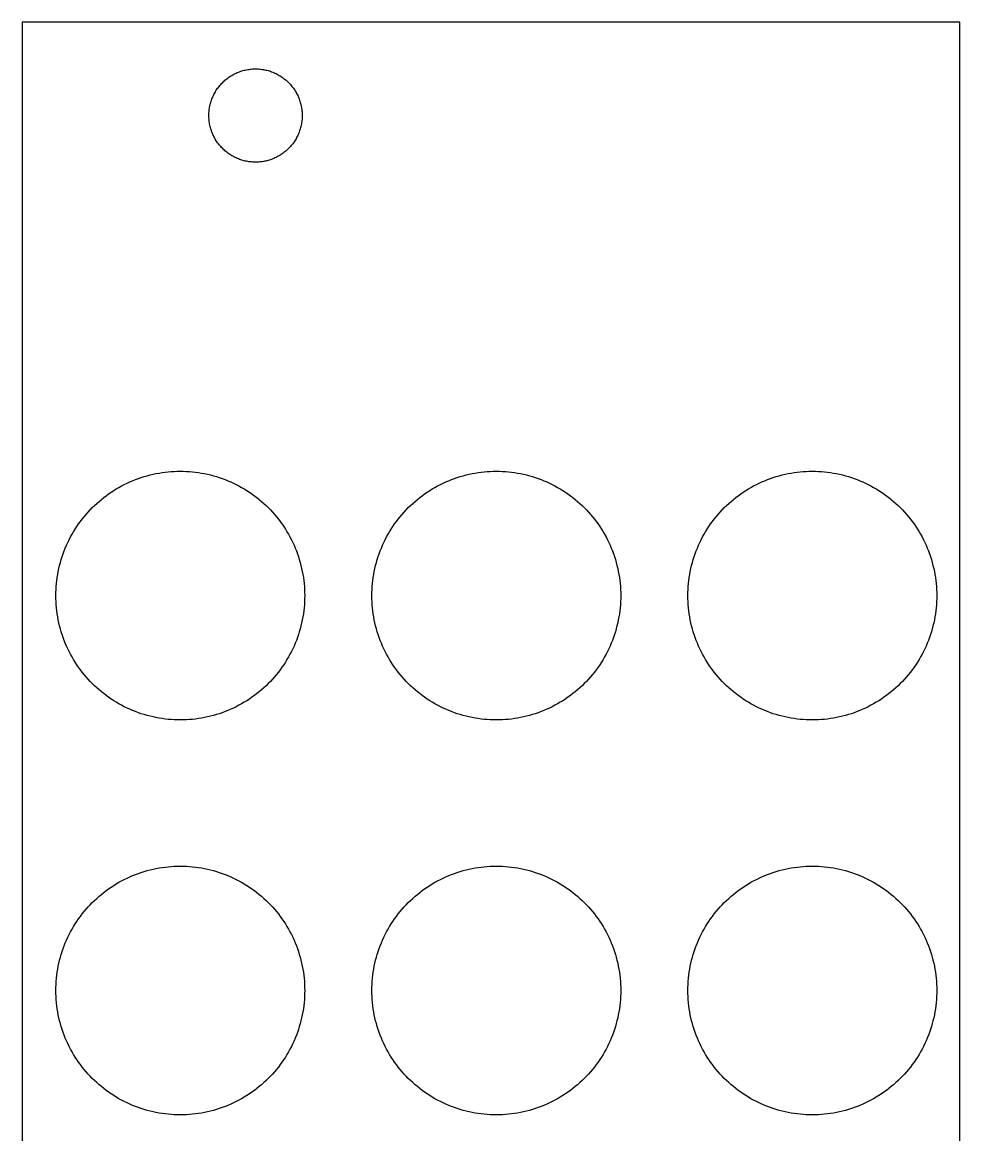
# Model space of a CAD drawing. Extents: x 0 to 30, y -11 to 117.
# Drawn here: x 0 to 30.14, y 81.72 to 117.5 of the extents above; entities that cross this region are included whole.
import ezdxf

# ---------------------------------------------------------------- set-up
doc = ezdxf.new("R2010")
doc.units = 0

msp = doc.modelspace()

# ---------------------------------------------------------------- linework, layer by layer
at = {"color": 34, "true_color": 0x008000}
for points in [[(0, -10.999978, 0), (30.139894, -10.999978, 0), (30.139894, 117.499892, 0), (0, 117.499892, 0), (0, -10.999978, 0)], [(5.999988, 114.499898, 0), (6.000496, 114.53876, 0), (6.00202, 114.577876, 0), (6.00456, 114.616738, 0), (6.008116, 114.655346, 0), (6.012688, 114.694208, 0), (6.018276, 114.732562, 0), (6.024626, 114.770916, 0), (6.032246, 114.80927, 0), (6.040882, 114.84737, 0), (6.05028, 114.884962, 0), (6.060694, 114.922554, 0), (6.072124, 114.959638, 0), (6.08457, 114.996722, 0), (6.098032, 115.033298, 0), (6.112256, 115.069366, 0), (6.127496, 115.10518, 0), (6.143752, 115.14074, 0), (6.16077, 115.175792, 0), (6.178804, 115.210336, 0), (6.197854, 115.244372, 0), (6.217412, 115.2779, 0), (6.23824, 115.31092, 0), (6.259576, 115.343432, 0), (6.281928, 115.375436, 0), (6.305042, 115.406678, 0), (6.328918, 115.437412, 0), (6.35381, 115.467384, 0), (6.37921, 115.496848, 0), (6.405626, 115.52555, 0), (6.43255, 115.553744, 0), (6.460236, 115.581176, 0), (6.488684, 115.607846, 0), (6.51764, 115.6335, 0), (6.547612, 115.658646, 0), (6.577838, 115.68303, 0), (6.608826, 115.706652, 0), (6.640576, 115.729258, 0), (6.672834, 115.751356, 0), (6.7056, 115.772184, 0), (6.738874, 115.792504, 0), (6.772656, 115.811808, 0), (6.806946, 115.83035, 0), (6.841744, 115.847876, 0), (6.87705, 115.864386, 0), (6.91261, 115.880134, 0), (6.948678, 115.894866, 0), (6.985, 115.908836, 0), (7.02183, 115.92179, 0), (7.058914, 115.933728, 0), (7.096252, 115.94465, 0), (7.133844, 115.954556, 0), (7.17169, 115.9637, 0), (7.20979, 115.971574, 0), (7.248144, 115.978686, 0), (7.286498, 115.984782, 0), (7.32536, 115.989862, 0), (7.363968, 115.993926, 0), (7.40283, 115.996974, 0), (7.441692, 115.999006, 0), (7.480554, 116.000022, 0), (7.51967, 116.000022, 0), (7.558532, 115.999006, 0), (7.597394, 115.996974, 0), (7.636256, 115.993926, 0), (7.674864, 115.989862, 0), (7.713726, 115.984782, 0), (7.75208, 115.978686, 0), (7.790434, 115.971574, 0), (7.828534, 115.9637, 0), (7.86638, 115.954556, 0), (7.903972, 115.94465, 0), (7.94131, 115.933728, 0), (7.978394, 115.92179, 0), (8.015224, 115.908836, 0), (8.051546, 115.894866, 0), (8.087614, 115.880134, 0), (8.123174, 115.864386, 0), (8.15848, 115.847876, 0), (8.193278, 115.83035, 0), (8.227568, 115.811808, 0), (8.26135, 115.792504, 0), (8.294624, 115.772184, 0), (8.32739, 115.751356, 0), (8.359648, 115.729258, 0), (8.391398, 115.706652, 0), (8.422386, 115.68303, 0), (8.452612, 115.658646, 0), (8.482584, 115.6335, 0), (8.51154, 115.607846, 0), (8.539988, 115.581176, 0), (8.567674, 115.553744, 0), (8.594598, 115.52555, 0), (8.621014, 115.496848, 0), (8.646414, 115.467384, 0), (8.671306, 115.437412, 0), (8.695182, 115.406678, 0), (8.718296, 115.375436, 0), (8.740648, 115.343432, 0), (8.761984, 115.31092, 0), (8.782812, 115.2779, 0), (8.80237, 115.244372, 0), (8.82142, 115.210336, 0), (8.839454, 115.175792, 0), (8.856472, 115.14074, 0), (8.872728, 115.10518, 0), (8.887968, 115.069366, 0), (8.902192, 115.033298, 0), (8.915654, 114.996722, 0), (8.9281, 114.959638, 0), (8.93953, 114.922554, 0), (8.949944, 114.884962, 0), (8.959342, 114.84737, 0), (8.967978, 114.80927, 0), (8.975598, 114.770916, 0), (8.981948, 114.732562, 0), (8.987536, 114.694208, 0), (8.992108, 114.655346, 0), (8.995664, 114.616738, 0), (8.998204, 114.577876, 0), (8.999728, 114.53876, 0), (9.000236, 114.499898, 0), (8.999728, 114.461036, 0), (8.998204, 114.42192, 0), (8.995664, 114.383058, 0), (8.992108, 114.34445, 0), (8.987536, 114.305588, 0), (8.981948, 114.267234, 0), (8.975598, 114.22888, 0), (8.967978, 114.190526, 0), (8.959342, 114.152426, 0), (8.949944, 114.114834, 0), (8.93953, 114.077242, 0), (8.9281, 114.040158, 0), (8.915654, 114.003074, 0), (8.902192, 113.966498, 0), (8.887968, 113.93043, 0), (8.872728, 113.894616, 0), (8.856472, 113.859056, 0), (8.839454, 113.824004, 0), (8.82142, 113.78946, 0), (8.80237, 113.755424, 0), (8.782812, 113.721896, 0), (8.761984, 113.688876, 0), (8.740648, 113.656364, 0), (8.718296, 113.62436, 0), (8.695182, 113.593118, 0), (8.671306, 113.562384, 0), (8.646414, 113.532412, 0), (8.621014, 113.502948, 0), (8.594598, 113.474246, 0), (8.567674, 113.446052, 0), (8.539988, 113.41862, 0), (8.51154, 113.39195, 0), (8.482584, 113.366296, 0), (8.452612, 113.34115, 0), (8.422386, 113.316766, 0), (8.391398, 113.293144, 0), (8.359648, 113.270538, 0), (8.32739, 113.24844, 0), (8.294624, 113.227612, 0), (8.26135, 113.207292, 0), (8.227568, 113.187988, 0), (8.193278, 113.169446, 0), (8.15848, 113.15192, 0), (8.123174, 113.13541, 0), (8.087614, 113.119662, 0), (8.051546, 113.10493, 0), (8.015224, 113.09096, 0), (7.978394, 113.078006, 0), (7.94131, 113.066068, 0), (7.903972, 113.055146, 0), (7.86638, 113.04524, 0), (7.828534, 113.036096, 0), (7.790434, 113.028222, 0), (7.75208, 113.02111, 0), (7.713726, 113.015014, 0), (7.674864, 113.009934, 0), (7.636256, 113.00587, 0), (7.597394, 113.002822, 0), (7.558532, 113.00079, 0), (7.51967, 112.999774, 0), (7.480554, 112.999774, 0), (7.441692, 113.00079, 0), (7.40283, 113.002822, 0), (7.363968, 113.00587, 0), (7.32536, 113.009934, 0), (7.286498, 113.015014, 0), (7.248144, 113.02111, 0), (7.20979, 113.028222, 0), (7.17169, 113.036096, 0), (7.133844, 113.04524, 0), (7.096252, 113.055146, 0), (7.058914, 113.066068, 0), (7.02183, 113.078006, 0), (6.985, 113.09096, 0), (6.948678, 113.10493, 0), (6.91261, 113.119662, 0), (6.87705, 113.13541, 0), (6.841744, 113.15192, 0), (6.806946, 113.169446, 0), (6.772656, 113.187988, 0), (6.738874, 113.207292, 0), (6.7056, 113.227612, 0), (6.672834, 113.24844, 0), (6.640576, 113.270538, 0), (6.608826, 113.293144, 0), (6.577838, 113.316766, 0), (6.547612, 113.34115, 0), (6.51764, 113.366296, 0), (6.488684, 113.39195, 0), (6.460236, 113.41862, 0), (6.43255, 113.446052, 0), (6.405626, 113.474246, 0), (6.37921, 113.502948, 0), (6.35381, 113.532412, 0), (6.328918, 113.562384, 0), (6.305042, 113.593118, 0), (6.281928, 113.62436, 0), (6.259576, 113.656364, 0), (6.23824, 113.688876, 0), (6.217412, 113.721896, 0), (6.197854, 113.755424, 0), (6.178804, 113.78946, 0), (6.16077, 113.824004, 0), (6.143752, 113.859056, 0), (6.127496, 113.894616, 0), (6.112256, 113.93043, 0), (6.098032, 113.966498, 0), (6.08457, 114.003074, 0), (6.072124, 114.040158, 0), (6.060694, 114.077242, 0), (6.05028, 114.114834, 0), (6.040882, 114.152426, 0), (6.032246, 114.190526, 0), (6.024626, 114.22888, 0), (6.018276, 114.267234, 0), (6.012688, 114.305588, 0), (6.008116, 114.34445, 0), (6.00456, 114.383058, 0), (6.00202, 114.42192, 0), (6.000496, 114.461036, 0), (5.999988, 114.499898, 0)], [(1.080008, 99.06, 0), (1.081278, 99.158044, 0), (1.084834, 99.256342, 0), (1.09093, 99.354132, 0), (1.099312, 99.452176, 0), (1.10998, 99.549712, 0), (1.123188, 99.646994, 0), (1.138936, 99.743768, 0), (1.15697, 99.840288, 0), (1.17729, 99.9363, 0), (1.199896, 100.031804, 0), (1.224788, 100.1268, 0), (1.25222, 100.221034, 0), (1.281938, 100.31476, 0), (1.313942, 100.40747, 0), (1.347978, 100.499672, 0), (1.384554, 100.590604, 0), (1.423162, 100.681028, 0), (1.464056, 100.770182, 0), (1.507236, 100.85832, 0), (1.552448, 100.945696, 0), (1.599692, 101.031548, 0), (1.648968, 101.116384, 0), (1.70053, 101.19995, 0), (1.754124, 101.282246, 0), (1.80975, 101.363272, 0), (1.867154, 101.442774, 0), (1.92659, 101.521006, 0), (1.988058, 101.59746, 0), (2.05105, 101.672644, 0), (2.116328, 101.746304, 0), (2.18313, 101.818186, 0), (2.251456, 101.888544, 0), (2.321814, 101.95687, 0), (2.393696, 102.023672, 0), (2.467356, 102.08895, 0), (2.54254, 102.151942, 0), (2.618994, 102.21341, 0), (2.697226, 102.272846, 0), (2.776728, 102.33025, 0), (2.857754, 102.385876, 0), (2.94005, 102.43947, 0), (3.023616, 102.491032, 0), (3.108452, 102.540308, 0), (3.194304, 102.587552, 0), (3.28168, 102.632764, 0), (3.369818, 102.675944, 0), (3.458972, 102.716838, 0), (3.549396, 102.755446, 0), (3.640328, 102.792022, 0), (3.73253, 102.826058, 0), (3.82524, 102.858062, 0), (3.918966, 102.88778, 0), (4.0132, 102.915212, 0), (4.108196, 102.940104, 0), (4.2037, 102.96271, 0), (4.299712, 102.98303, 0), (4.396232, 103.001064, 0), (4.493006, 103.016812, 0), (4.590288, 103.03002, 0), (4.687824, 103.040688, 0), (4.785868, 103.04907, 0), (4.883658, 103.055166, 0), (4.981956, 103.058722, 0), (5.08, 103.059992, 0), (5.178044, 103.058722, 0), (5.276342, 103.055166, 0), (5.374132, 103.04907, 0), (5.472176, 103.040688, 0), (5.569712, 103.03002, 0), (5.666994, 103.016812, 0), (5.763768, 103.001064, 0), (5.860288, 102.98303, 0), (5.9563, 102.96271, 0), (6.051804, 102.940104, 0), (6.1468, 102.915212, 0), (6.241034, 102.88778, 0), (6.33476, 102.858062, 0), (6.42747, 102.826058, 0), (6.519672, 102.792022, 0), (6.610604, 102.755446, 0), (6.701028, 102.716838, 0), (6.790182, 102.675944, 0), (6.87832, 102.632764, 0), (6.965696, 102.587552, 0), (7.051548, 102.540308, 0), (7.136384, 102.491032, 0), (7.21995, 102.43947, 0), (7.302246, 102.385876, 0), (7.383272, 102.33025, 0), (7.462774, 102.272846, 0), (7.541006, 102.21341, 0), (7.61746, 102.151942, 0), (7.692644, 102.08895, 0), (7.766304, 102.023672, 0), (7.838186, 101.95687, 0), (7.908544, 101.888544, 0), (7.97687, 101.818186, 0), (8.043672, 101.746304, 0), (8.10895, 101.672644, 0), (8.171942, 101.59746, 0), (8.23341, 101.521006, 0), (8.292846, 101.442774, 0), (8.35025, 101.363272, 0), (8.405876, 101.282246, 0), (8.45947, 101.19995, 0), (8.511032, 101.116384, 0), (8.560308, 101.031548, 0), (8.607552, 100.945696, 0), (8.652764, 100.85832, 0), (8.695944, 100.770182, 0), (8.736838, 100.681028, 0), (8.775446, 100.590604, 0), (8.812022, 100.499672, 0), (8.846058, 100.40747, 0), (8.878062, 100.31476, 0), (8.90778, 100.221034, 0), (8.935212, 100.1268, 0), (8.960104, 100.031804, 0), (8.98271, 99.9363, 0), (9.00303, 99.840288, 0), (9.021064, 99.743768, 0), (9.036812, 99.646994, 0), (9.05002, 99.549712, 0), (9.060688, 99.452176, 0), (9.06907, 99.354132, 0), (9.075166, 99.256342, 0), (9.078722, 99.158044, 0), (9.079992, 99.06, 0), (9.078722, 98.961956, 0), (9.075166, 98.863658, 0), (9.06907, 98.765868, 0), (9.060688, 98.667824, 0), (9.05002, 98.570288, 0), (9.036812, 98.473006, 0), (9.021064, 98.376232, 0), (9.00303, 98.279712, 0), (8.98271, 98.1837, 0), (8.960104, 98.088196, 0), (8.935212, 97.9932, 0), (8.90778, 97.898966, 0), (8.878062, 97.80524, 0), (8.846058, 97.71253, 0), (8.812022, 97.620328, 0), (8.775446, 97.529396, 0), (8.736838, 97.438972, 0), (8.695944, 97.349818, 0), (8.652764, 97.26168, 0), (8.607552, 97.174304, 0), (8.560308, 97.088452, 0), (8.511032, 97.003616, 0), (8.45947, 96.92005, 0), (8.405876, 96.837754, 0), (8.35025, 96.756728, 0), (8.292846, 96.677226, 0), (8.23341, 96.598994, 0), (8.171942, 96.52254, 0), (8.10895, 96.447356, 0), (8.043672, 96.373696, 0), (7.97687, 96.301814, 0), (7.908544, 96.231456, 0), (7.838186, 96.16313, 0), (7.766304, 96.096328, 0), (7.692644, 96.03105, 0), (7.61746, 95.968058, 0), (7.541006, 95.90659, 0), (7.462774, 95.847154, 0), (7.383272, 95.78975, 0), (7.302246, 95.734124, 0), (7.21995, 95.68053, 0), (7.136384, 95.628968, 0), (7.051548, 95.579692, 0), (6.965696, 95.532448, 0), (6.87832, 95.487236, 0), (6.790182, 95.444056, 0), (6.701028, 95.403162, 0), (6.610604, 95.364554, 0), (6.519672, 95.327978, 0), (6.42747, 95.293942, 0), (6.33476, 95.261938, 0), (6.241034, 95.23222, 0), (6.1468, 95.204788, 0), (6.051804, 95.179896, 0), (5.9563, 95.15729, 0), (5.860288, 95.13697, 0), (5.763768, 95.118936, 0), (5.666994, 95.103188, 0), (5.569712, 95.08998, 0), (5.472176, 95.079312, 0), (5.374132, 95.07093, 0), (5.276342, 95.064834, 0), (5.178044, 95.061278, 0), (5.08, 95.060008, 0), (4.981956, 95.061278, 0), (4.883658, 95.064834, 0), (4.785868, 95.07093, 0), (4.687824, 95.079312, 0), (4.590288, 95.08998, 0), (4.493006, 95.103188, 0), (4.396232, 95.118936, 0), (4.299712, 95.13697, 0), (4.2037, 95.15729, 0), (4.108196, 95.179896, 0), (4.0132, 95.204788, 0), (3.918966, 95.23222, 0), (3.82524, 95.261938, 0), (3.73253, 95.293942, 0), (3.640328, 95.327978, 0), (3.549396, 95.364554, 0), (3.458972, 95.403162, 0), (3.369818, 95.444056, 0), (3.28168, 95.487236, 0), (3.194304, 95.532448, 0), (3.108452, 95.579692, 0), (3.023616, 95.628968, 0), (2.94005, 95.68053, 0), (2.857754, 95.734124, 0), (2.776728, 95.78975, 0), (2.697226, 95.847154, 0), (2.618994, 95.90659, 0), (2.54254, 95.968058, 0), (2.467356, 96.03105, 0), (2.393696, 96.096328, 0), (2.321814, 96.16313, 0), (2.251456, 96.231456, 0), (2.18313, 96.301814, 0), (2.116328, 96.373696, 0), (2.05105, 96.447356, 0), (1.988058, 96.52254, 0), (1.92659, 96.598994, 0), (1.867154, 96.677226, 0), (1.80975, 96.756728, 0), (1.754124, 96.837754, 0), (1.70053, 96.92005, 0), (1.648968, 97.003616, 0), (1.599692, 97.088452, 0), (1.552448, 97.174304, 0), (1.507236, 97.26168, 0), (1.464056, 97.349818, 0), (1.423162, 97.438972, 0), (1.384554, 97.529396, 0), (1.347978, 97.620328, 0), (1.313942, 97.71253, 0), (1.281938, 97.80524, 0), (1.25222, 97.898966, 0), (1.224788, 97.9932, 0), (1.199896, 98.088196, 0), (1.17729, 98.1837, 0), (1.15697, 98.279712, 0), (1.138936, 98.376232, 0), (1.123188, 98.473006, 0), (1.10998, 98.570288, 0), (1.099312, 98.667824, 0), (1.09093, 98.765868, 0), (1.084834, 98.863658, 0), (1.081278, 98.961956, 0), (1.080008, 99.06, 0)], [(11.240008, 99.06, 0), (11.241278, 99.158044, 0), (11.244834, 99.256342, 0), (11.25093, 99.354132, 0), (11.259312, 99.452176, 0), (11.26998, 99.549712, 0), (11.283188, 99.646994, 0), (11.298936, 99.743768, 0), (11.31697, 99.840288, 0), (11.33729, 99.9363, 0), (11.359896, 100.031804, 0), (11.384788, 100.1268, 0), (11.41222, 100.221034, 0), (11.441938, 100.31476, 0), (11.473942, 100.40747, 0), (11.507978, 100.499672, 0), (11.544554, 100.590604, 0), (11.583162, 100.681028, 0), (11.624056, 100.770182, 0), (11.667236, 100.85832, 0), (11.712448, 100.945696, 0), (11.759692, 101.031548, 0), (11.808968, 101.116384, 0), (11.86053, 101.19995, 0), (11.914124, 101.282246, 0), (11.96975, 101.363272, 0), (12.027154, 101.442774, 0), (12.08659, 101.521006, 0), (12.148058, 101.59746, 0), (12.21105, 101.672644, 0), (12.276328, 101.746304, 0), (12.34313, 101.818186, 0), (12.411456, 101.888544, 0), (12.481814, 101.95687, 0), (12.553696, 102.023672, 0), (12.627356, 102.08895, 0), (12.70254, 102.151942, 0), (12.778994, 102.21341, 0), (12.857226, 102.272846, 0), (12.936728, 102.33025, 0), (13.017754, 102.385876, 0), (13.10005, 102.43947, 0), (13.183616, 102.491032, 0), (13.268452, 102.540308, 0), (13.354304, 102.587552, 0), (13.44168, 102.632764, 0), (13.529818, 102.675944, 0), (13.618972, 102.716838, 0), (13.709396, 102.755446, 0), (13.800328, 102.792022, 0), (13.89253, 102.826058, 0), (13.98524, 102.858062, 0), (14.078966, 102.88778, 0), (14.1732, 102.915212, 0), (14.268196, 102.940104, 0), (14.3637, 102.96271, 0), (14.459712, 102.98303, 0), (14.556232, 103.001064, 0), (14.653006, 103.016812, 0), (14.750288, 103.03002, 0), (14.847824, 103.040688, 0), (14.945868, 103.04907, 0), (15.043658, 103.055166, 0), (15.141956, 103.058722, 0), (15.24, 103.059992, 0), (15.338044, 103.058722, 0), (15.436342, 103.055166, 0), (15.534132, 103.04907, 0), (15.632176, 103.040688, 0), (15.729712, 103.03002, 0), (15.826994, 103.016812, 0), (15.923768, 103.001064, 0), (16.020288, 102.98303, 0), (16.1163, 102.96271, 0), (16.211804, 102.940104, 0), (16.3068, 102.915212, 0), (16.401034, 102.88778, 0), (16.49476, 102.858062, 0), (16.58747, 102.826058, 0), (16.679672, 102.792022, 0), (16.770604, 102.755446, 0), (16.861028, 102.716838, 0), (16.950182, 102.675944, 0), (17.03832, 102.632764, 0), (17.125696, 102.587552, 0), (17.211548, 102.540308, 0), (17.296384, 102.491032, 0), (17.37995, 102.43947, 0), (17.462246, 102.385876, 0), (17.543272, 102.33025, 0), (17.622774, 102.272846, 0), (17.701006, 102.21341, 0), (17.77746, 102.151942, 0), (17.852644, 102.08895, 0), (17.926304, 102.023672, 0), (17.998186, 101.95687, 0), (18.068544, 101.888544, 0), (18.13687, 101.818186, 0), (18.203672, 101.746304, 0), (18.26895, 101.672644, 0), (18.331942, 101.59746, 0), (18.39341, 101.521006, 0), (18.452846, 101.442774, 0), (18.51025, 101.363272, 0), (18.565876, 101.282246, 0), (18.61947, 101.19995, 0), (18.671032, 101.116384, 0), (18.720308, 101.031548, 0), (18.767552, 100.945696, 0), (18.812764, 100.85832, 0), (18.855944, 100.770182, 0), (18.896838, 100.681028, 0), (18.935446, 100.590604, 0), (18.972022, 100.499672, 0), (19.006058, 100.40747, 0), (19.038062, 100.31476, 0), (19.06778, 100.221034, 0), (19.095212, 100.1268, 0), (19.120104, 100.031804, 0), (19.14271, 99.9363, 0), (19.16303, 99.840288, 0), (19.181064, 99.743768, 0), (19.196812, 99.646994, 0), (19.21002, 99.549712, 0), (19.220688, 99.452176, 0), (19.22907, 99.354132, 0), (19.235166, 99.256342, 0), (19.238722, 99.158044, 0), (19.239992, 99.06, 0), (19.238722, 98.961956, 0), (19.235166, 98.863658, 0), (19.22907, 98.765868, 0), (19.220688, 98.667824, 0), (19.21002, 98.570288, 0), (19.196812, 98.473006, 0), (19.181064, 98.376232, 0), (19.16303, 98.279712, 0), (19.14271, 98.1837, 0), (19.120104, 98.088196, 0), (19.095212, 97.9932, 0), (19.06778, 97.898966, 0), (19.038062, 97.80524, 0), (19.006058, 97.71253, 0), (18.972022, 97.620328, 0), (18.935446, 97.529396, 0), (18.896838, 97.438972, 0), (18.855944, 97.349818, 0), (18.812764, 97.26168, 0), (18.767552, 97.174304, 0), (18.720308, 97.088452, 0), (18.671032, 97.003616, 0), (18.61947, 96.92005, 0), (18.565876, 96.837754, 0), (18.51025, 96.756728, 0), (18.452846, 96.677226, 0), (18.39341, 96.598994, 0), (18.331942, 96.52254, 0), (18.26895, 96.447356, 0), (18.203672, 96.373696, 0), (18.13687, 96.301814, 0), (18.068544, 96.231456, 0), (17.998186, 96.16313, 0), (17.926304, 96.096328, 0), (17.852644, 96.03105, 0), (17.77746, 95.968058, 0), (17.701006, 95.90659, 0), (17.622774, 95.847154, 0), (17.543272, 95.78975, 0), (17.462246, 95.734124, 0), (17.37995, 95.68053, 0), (17.296384, 95.628968, 0), (17.211548, 95.579692, 0), (17.125696, 95.532448, 0), (17.03832, 95.487236, 0), (16.950182, 95.444056, 0), (16.861028, 95.403162, 0), (16.770604, 95.364554, 0), (16.679672, 95.327978, 0), (16.58747, 95.293942, 0), (16.49476, 95.261938, 0), (16.401034, 95.23222, 0), (16.3068, 95.204788, 0), (16.211804, 95.179896, 0), (16.1163, 95.15729, 0), (16.020288, 95.13697, 0), (15.923768, 95.118936, 0), (15.826994, 95.103188, 0), (15.729712, 95.08998, 0), (15.632176, 95.079312, 0), (15.534132, 95.07093, 0), (15.436342, 95.064834, 0), (15.338044, 95.061278, 0), (15.24, 95.060008, 0), (15.141956, 95.061278, 0), (15.043658, 95.064834, 0), (14.945868, 95.07093, 0), (14.847824, 95.079312, 0), (14.750288, 95.08998, 0), (14.653006, 95.103188, 0), (14.556232, 95.118936, 0), (14.459712, 95.13697, 0), (14.3637, 95.15729, 0), (14.268196, 95.179896, 0), (14.1732, 95.204788, 0), (14.078966, 95.23222, 0), (13.98524, 95.261938, 0), (13.89253, 95.293942, 0), (13.800328, 95.327978, 0), (13.709396, 95.364554, 0), (13.618972, 95.403162, 0), (13.529818, 95.444056, 0), (13.44168, 95.487236, 0), (13.354304, 95.532448, 0), (13.268452, 95.579692, 0), (13.183616, 95.628968, 0), (13.10005, 95.68053, 0), (13.017754, 95.734124, 0), (12.936728, 95.78975, 0), (12.857226, 95.847154, 0), (12.778994, 95.90659, 0), (12.70254, 95.968058, 0), (12.627356, 96.03105, 0), (12.553696, 96.096328, 0), (12.481814, 96.16313, 0), (12.411456, 96.231456, 0), (12.34313, 96.301814, 0), (12.276328, 96.373696, 0), (12.21105, 96.447356, 0), (12.148058, 96.52254, 0), (12.08659, 96.598994, 0), (12.027154, 96.677226, 0), (11.96975, 96.756728, 0), (11.914124, 96.837754, 0), (11.86053, 96.92005, 0), (11.808968, 97.003616, 0), (11.759692, 97.088452, 0), (11.712448, 97.174304, 0), (11.667236, 97.26168, 0), (11.624056, 97.349818, 0), (11.583162, 97.438972, 0), (11.544554, 97.529396, 0), (11.507978, 97.620328, 0), (11.473942, 97.71253, 0), (11.441938, 97.80524, 0), (11.41222, 97.898966, 0), (11.384788, 97.9932, 0), (11.359896, 98.088196, 0), (11.33729, 98.1837, 0), (11.31697, 98.279712, 0), (11.298936, 98.376232, 0), (11.283188, 98.473006, 0), (11.26998, 98.570288, 0), (11.259312, 98.667824, 0), (11.25093, 98.765868, 0), (11.244834, 98.863658, 0), (11.241278, 98.961956, 0), (11.240008, 99.06, 0)], [(21.400008, 99.06, 0), (21.401278, 99.158044, 0), (21.404834, 99.256342, 0), (21.41093, 99.354132, 0), (21.419312, 99.452176, 0), (21.42998, 99.549712, 0), (21.443188, 99.646994, 0), (21.458936, 99.743768, 0), (21.47697, 99.840288, 0), (21.49729, 99.9363, 0), (21.519896, 100.031804, 0), (21.544788, 100.1268, 0), (21.57222, 100.221034, 0), (21.601938, 100.31476, 0), (21.633942, 100.40747, 0), (21.667978, 100.499672, 0), (21.704554, 100.590604, 0), (21.743162, 100.681028, 0), (21.784056, 100.770182, 0), (21.827236, 100.85832, 0), (21.872448, 100.945696, 0), (21.919692, 101.031548, 0), (21.968968, 101.116384, 0), (22.02053, 101.19995, 0), (22.074124, 101.282246, 0), (22.12975, 101.363272, 0), (22.187154, 101.442774, 0), (22.24659, 101.521006, 0), (22.308058, 101.59746, 0), (22.37105, 101.672644, 0), (22.436328, 101.746304, 0), (22.50313, 101.818186, 0), (22.571456, 101.888544, 0), (22.641814, 101.95687, 0), (22.713696, 102.023672, 0), (22.787356, 102.08895, 0), (22.86254, 102.151942, 0), (22.938994, 102.21341, 0), (23.017226, 102.272846, 0), (23.096728, 102.33025, 0), (23.177754, 102.385876, 0), (23.26005, 102.43947, 0), (23.343616, 102.491032, 0), (23.428452, 102.540308, 0), (23.514304, 102.587552, 0), (23.60168, 102.632764, 0), (23.689818, 102.675944, 0), (23.778972, 102.716838, 0), (23.869396, 102.755446, 0), (23.960328, 102.792022, 0), (24.05253, 102.826058, 0), (24.14524, 102.858062, 0), (24.238966, 102.88778, 0), (24.3332, 102.915212, 0), (24.428196, 102.940104, 0), (24.5237, 102.96271, 0), (24.619712, 102.98303, 0), (24.716232, 103.001064, 0), (24.813006, 103.016812, 0), (24.910288, 103.03002, 0), (25.007824, 103.040688, 0), (25.105868, 103.04907, 0), (25.203658, 103.055166, 0), (25.301956, 103.058722, 0), (25.4, 103.059992, 0), (25.498044, 103.058722, 0), (25.596342, 103.055166, 0), (25.694132, 103.04907, 0), (25.792176, 103.040688, 0), (25.889712, 103.03002, 0), (25.986994, 103.016812, 0), (26.083768, 103.001064, 0), (26.180288, 102.98303, 0), (26.2763, 102.96271, 0), (26.371804, 102.940104, 0), (26.4668, 102.915212, 0), (26.561034, 102.88778, 0), (26.65476, 102.858062, 0), (26.74747, 102.826058, 0), (26.839672, 102.792022, 0), (26.930604, 102.755446, 0), (27.021028, 102.716838, 0), (27.110182, 102.675944, 0), (27.19832, 102.632764, 0), (27.285696, 102.587552, 0), (27.371548, 102.540308, 0), (27.456384, 102.491032, 0), (27.53995, 102.43947, 0), (27.622246, 102.385876, 0), (27.703272, 102.33025, 0), (27.782774, 102.272846, 0), (27.861006, 102.21341, 0), (27.93746, 102.151942, 0), (28.012644, 102.08895, 0), (28.086304, 102.023672, 0), (28.158186, 101.95687, 0), (28.228544, 101.888544, 0), (28.29687, 101.818186, 0), (28.363672, 101.746304, 0), (28.42895, 101.672644, 0), (28.491942, 101.59746, 0), (28.55341, 101.521006, 0), (28.612846, 101.442774, 0), (28.67025, 101.363272, 0), (28.725876, 101.282246, 0), (28.77947, 101.19995, 0), (28.831032, 101.116384, 0), (28.880308, 101.031548, 0), (28.927552, 100.945696, 0), (28.972764, 100.85832, 0), (29.015944, 100.770182, 0), (29.056838, 100.681028, 0), (29.095446, 100.590604, 0), (29.132022, 100.499672, 0), (29.166058, 100.40747, 0), (29.198062, 100.31476, 0), (29.22778, 100.221034, 0), (29.255212, 100.1268, 0), (29.280104, 100.031804, 0), (29.30271, 99.9363, 0), (29.32303, 99.840288, 0), (29.341064, 99.743768, 0), (29.356812, 99.646994, 0), (29.37002, 99.549712, 0), (29.380688, 99.452176, 0), (29.38907, 99.354132, 0), (29.395166, 99.256342, 0), (29.398722, 99.158044, 0), (29.399992, 99.06, 0), (29.398722, 98.961956, 0), (29.395166, 98.863658, 0), (29.38907, 98.765868, 0), (29.380688, 98.667824, 0), (29.37002, 98.570288, 0), (29.356812, 98.473006, 0), (29.341064, 98.376232, 0), (29.32303, 98.279712, 0), (29.30271, 98.1837, 0), (29.280104, 98.088196, 0), (29.255212, 97.9932, 0), (29.22778, 97.898966, 0), (29.198062, 97.80524, 0), (29.166058, 97.71253, 0), (29.132022, 97.620328, 0), (29.095446, 97.529396, 0), (29.056838, 97.438972, 0), (29.015944, 97.349818, 0), (28.972764, 97.26168, 0), (28.927552, 97.174304, 0), (28.880308, 97.088452, 0), (28.831032, 97.003616, 0), (28.77947, 96.92005, 0), (28.725876, 96.837754, 0), (28.67025, 96.756728, 0), (28.612846, 96.677226, 0), (28.55341, 96.598994, 0), (28.491942, 96.52254, 0), (28.42895, 96.447356, 0), (28.363672, 96.373696, 0), (28.29687, 96.301814, 0), (28.228544, 96.231456, 0), (28.158186, 96.16313, 0), (28.086304, 96.096328, 0), (28.012644, 96.03105, 0), (27.93746, 95.968058, 0), (27.861006, 95.90659, 0), (27.782774, 95.847154, 0), (27.703272, 95.78975, 0), (27.622246, 95.734124, 0), (27.53995, 95.68053, 0), (27.456384, 95.628968, 0), (27.371548, 95.579692, 0), (27.285696, 95.532448, 0), (27.19832, 95.487236, 0), (27.110182, 95.444056, 0), (27.021028, 95.403162, 0), (26.930604, 95.364554, 0), (26.839672, 95.327978, 0), (26.74747, 95.293942, 0), (26.65476, 95.261938, 0), (26.561034, 95.23222, 0), (26.4668, 95.204788, 0), (26.371804, 95.179896, 0), (26.2763, 95.15729, 0), (26.180288, 95.13697, 0), (26.083768, 95.118936, 0), (25.986994, 95.103188, 0), (25.889712, 95.08998, 0), (25.792176, 95.079312, 0), (25.694132, 95.07093, 0), (25.596342, 95.064834, 0), (25.498044, 95.061278, 0), (25.4, 95.060008, 0), (25.301956, 95.061278, 0), (25.203658, 95.064834, 0), (25.105868, 95.07093, 0), (25.007824, 95.079312, 0), (24.910288, 95.08998, 0), (24.813006, 95.103188, 0), (24.716232, 95.118936, 0), (24.619712, 95.13697, 0), (24.5237, 95.15729, 0), (24.428196, 95.179896, 0), (24.3332, 95.204788, 0), (24.238966, 95.23222, 0), (24.14524, 95.261938, 0), (24.05253, 95.293942, 0), (23.960328, 95.327978, 0), (23.869396, 95.364554, 0), (23.778972, 95.403162, 0), (23.689818, 95.444056, 0), (23.60168, 95.487236, 0), (23.514304, 95.532448, 0), (23.428452, 95.579692, 0), (23.343616, 95.628968, 0), (23.26005, 95.68053, 0), (23.177754, 95.734124, 0), (23.096728, 95.78975, 0), (23.017226, 95.847154, 0), (22.938994, 95.90659, 0), (22.86254, 95.968058, 0), (22.787356, 96.03105, 0), (22.713696, 96.096328, 0), (22.641814, 96.16313, 0), (22.571456, 96.231456, 0), (22.50313, 96.301814, 0), (22.436328, 96.373696, 0), (22.37105, 96.447356, 0), (22.308058, 96.52254, 0), (22.24659, 96.598994, 0), (22.187154, 96.677226, 0), (22.12975, 96.756728, 0), (22.074124, 96.837754, 0), (22.02053, 96.92005, 0), (21.968968, 97.003616, 0), (21.919692, 97.088452, 0), (21.872448, 97.174304, 0), (21.827236, 97.26168, 0), (21.784056, 97.349818, 0), (21.743162, 97.438972, 0), (21.704554, 97.529396, 0), (21.667978, 97.620328, 0), (21.633942, 97.71253, 0), (21.601938, 97.80524, 0), (21.57222, 97.898966, 0), (21.544788, 97.9932, 0), (21.519896, 98.088196, 0), (21.49729, 98.1837, 0), (21.47697, 98.279712, 0), (21.458936, 98.376232, 0), (21.443188, 98.473006, 0), (21.42998, 98.570288, 0), (21.419312, 98.667824, 0), (21.41093, 98.765868, 0), (21.404834, 98.863658, 0), (21.401278, 98.961956, 0), (21.400008, 99.06, 0)], [(1.080008, 86.36, 0), (1.081278, 86.458044, 0), (1.084834, 86.556342, 0), (1.09093, 86.654132, 0), (1.099312, 86.752176, 0), (1.10998, 86.849712, 0), (1.123188, 86.946994, 0), (1.138936, 87.043768, 0), (1.15697, 87.140288, 0), (1.17729, 87.2363, 0), (1.199896, 87.331804, 0), (1.224788, 87.4268, 0), (1.25222, 87.521034, 0), (1.281938, 87.61476, 0), (1.313942, 87.70747, 0), (1.347978, 87.799672, 0), (1.384554, 87.890604, 0), (1.423162, 87.981028, 0), (1.464056, 88.070182, 0), (1.507236, 88.15832, 0), (1.552448, 88.245696, 0), (1.599692, 88.331548, 0), (1.648968, 88.416384, 0), (1.70053, 88.49995, 0), (1.754124, 88.582246, 0), (1.80975, 88.663272, 0), (1.867154, 88.742774, 0), (1.92659, 88.821006, 0), (1.988058, 88.89746, 0), (2.05105, 88.972644, 0), (2.116328, 89.046304, 0), (2.18313, 89.118186, 0), (2.251456, 89.188544, 0), (2.321814, 89.25687, 0), (2.393696, 89.323672, 0), (2.467356, 89.38895, 0), (2.54254, 89.451942, 0), (2.618994, 89.51341, 0), (2.697226, 89.572846, 0), (2.776728, 89.63025, 0), (2.857754, 89.685876, 0), (2.94005, 89.73947, 0), (3.023616, 89.791032, 0), (3.108452, 89.840308, 0), (3.194304, 89.887552, 0), (3.28168, 89.932764, 0), (3.369818, 89.975944, 0), (3.458972, 90.016838, 0), (3.549396, 90.055446, 0), (3.640328, 90.092022, 0), (3.73253, 90.126058, 0), (3.82524, 90.158062, 0), (3.918966, 90.18778, 0), (4.0132, 90.215212, 0), (4.108196, 90.240104, 0), (4.2037, 90.26271, 0), (4.299712, 90.28303, 0), (4.396232, 90.301064, 0), (4.493006, 90.316812, 0), (4.590288, 90.33002, 0), (4.687824, 90.340688, 0), (4.785868, 90.34907, 0), (4.883658, 90.355166, 0), (4.981956, 90.358722, 0), (5.08, 90.359992, 0), (5.178044, 90.358722, 0), (5.276342, 90.355166, 0), (5.374132, 90.34907, 0), (5.472176, 90.340688, 0), (5.569712, 90.33002, 0), (5.666994, 90.316812, 0), (5.763768, 90.301064, 0), (5.860288, 90.28303, 0), (5.9563, 90.26271, 0), (6.051804, 90.240104, 0), (6.1468, 90.215212, 0), (6.241034, 90.18778, 0), (6.33476, 90.158062, 0), (6.42747, 90.126058, 0), (6.519672, 90.092022, 0), (6.610604, 90.055446, 0), (6.701028, 90.016838, 0), (6.790182, 89.975944, 0), (6.87832, 89.932764, 0), (6.965696, 89.887552, 0), (7.051548, 89.840308, 0), (7.136384, 89.791032, 0), (7.21995, 89.73947, 0), (7.302246, 89.685876, 0), (7.383272, 89.63025, 0), (7.462774, 89.572846, 0), (7.541006, 89.51341, 0), (7.61746, 89.451942, 0), (7.692644, 89.38895, 0), (7.766304, 89.323672, 0), (7.838186, 89.25687, 0), (7.908544, 89.188544, 0), (7.97687, 89.118186, 0), (8.043672, 89.046304, 0), (8.10895, 88.972644, 0), (8.171942, 88.89746, 0), (8.23341, 88.821006, 0), (8.292846, 88.742774, 0), (8.35025, 88.663272, 0), (8.405876, 88.582246, 0), (8.45947, 88.49995, 0), (8.511032, 88.416384, 0), (8.560308, 88.331548, 0), (8.607552, 88.245696, 0), (8.652764, 88.15832, 0), (8.695944, 88.070182, 0), (8.736838, 87.981028, 0), (8.775446, 87.890604, 0), (8.812022, 87.799672, 0), (8.846058, 87.70747, 0), (8.878062, 87.61476, 0), (8.90778, 87.521034, 0), (8.935212, 87.4268, 0), (8.960104, 87.331804, 0), (8.98271, 87.2363, 0), (9.00303, 87.140288, 0), (9.021064, 87.043768, 0), (9.036812, 86.946994, 0), (9.05002, 86.849712, 0), (9.060688, 86.752176, 0), (9.06907, 86.654132, 0), (9.075166, 86.556342, 0), (9.078722, 86.458044, 0), (9.079992, 86.36, 0), (9.078722, 86.261956, 0), (9.075166, 86.163658, 0), (9.06907, 86.065868, 0), (9.060688, 85.967824, 0), (9.05002, 85.870288, 0), (9.036812, 85.773006, 0), (9.021064, 85.676232, 0), (9.00303, 85.579712, 0), (8.98271, 85.4837, 0), (8.960104, 85.388196, 0), (8.935212, 85.2932, 0), (8.90778, 85.198966, 0), (8.878062, 85.10524, 0), (8.846058, 85.01253, 0), (8.812022, 84.920328, 0), (8.775446, 84.829396, 0), (8.736838, 84.738972, 0), (8.695944, 84.649818, 0), (8.652764, 84.56168, 0), (8.607552, 84.474304, 0), (8.560308, 84.388452, 0), (8.511032, 84.303616, 0), (8.45947, 84.22005, 0), (8.405876, 84.137754, 0), (8.35025, 84.056728, 0), (8.292846, 83.977226, 0), (8.23341, 83.898994, 0), (8.171942, 83.82254, 0), (8.10895, 83.747356, 0), (8.043672, 83.673696, 0), (7.97687, 83.601814, 0), (7.908544, 83.531456, 0), (7.838186, 83.46313, 0), (7.766304, 83.396328, 0), (7.692644, 83.33105, 0), (7.61746, 83.268058, 0), (7.541006, 83.20659, 0), (7.462774, 83.147154, 0), (7.383272, 83.08975, 0), (7.302246, 83.034124, 0), (7.21995, 82.98053, 0), (7.136384, 82.928968, 0), (7.051548, 82.879692, 0), (6.965696, 82.832448, 0), (6.87832, 82.787236, 0), (6.790182, 82.744056, 0), (6.701028, 82.703162, 0), (6.610604, 82.664554, 0), (6.519672, 82.627978, 0), (6.42747, 82.593942, 0), (6.33476, 82.561938, 0), (6.241034, 82.53222, 0), (6.1468, 82.504788, 0), (6.051804, 82.479896, 0), (5.9563, 82.45729, 0), (5.860288, 82.43697, 0), (5.763768, 82.418936, 0), (5.666994, 82.403188, 0), (5.569712, 82.38998, 0), (5.472176, 82.379312, 0), (5.374132, 82.37093, 0), (5.276342, 82.364834, 0), (5.178044, 82.361278, 0), (5.08, 82.360008, 0), (4.981956, 82.361278, 0), (4.883658, 82.364834, 0), (4.785868, 82.37093, 0), (4.687824, 82.379312, 0), (4.590288, 82.38998, 0), (4.493006, 82.403188, 0), (4.396232, 82.418936, 0), (4.299712, 82.43697, 0), (4.2037, 82.45729, 0), (4.108196, 82.479896, 0), (4.0132, 82.504788, 0), (3.918966, 82.53222, 0), (3.82524, 82.561938, 0), (3.73253, 82.593942, 0), (3.640328, 82.627978, 0), (3.549396, 82.664554, 0), (3.458972, 82.703162, 0), (3.369818, 82.744056, 0), (3.28168, 82.787236, 0), (3.194304, 82.832448, 0), (3.108452, 82.879692, 0), (3.023616, 82.928968, 0), (2.94005, 82.98053, 0), (2.857754, 83.034124, 0), (2.776728, 83.08975, 0), (2.697226, 83.147154, 0), (2.618994, 83.20659, 0), (2.54254, 83.268058, 0), (2.467356, 83.33105, 0), (2.393696, 83.396328, 0), (2.321814, 83.46313, 0), (2.251456, 83.531456, 0), (2.18313, 83.601814, 0), (2.116328, 83.673696, 0), (2.05105, 83.747356, 0), (1.988058, 83.82254, 0), (1.92659, 83.898994, 0), (1.867154, 83.977226, 0), (1.80975, 84.056728, 0), (1.754124, 84.137754, 0), (1.70053, 84.22005, 0), (1.648968, 84.303616, 0), (1.599692, 84.388452, 0), (1.552448, 84.474304, 0), (1.507236, 84.56168, 0), (1.464056, 84.649818, 0), (1.423162, 84.738972, 0), (1.384554, 84.829396, 0), (1.347978, 84.920328, 0), (1.313942, 85.01253, 0), (1.281938, 85.10524, 0), (1.25222, 85.198966, 0), (1.224788, 85.2932, 0), (1.199896, 85.388196, 0), (1.17729, 85.4837, 0), (1.15697, 85.579712, 0), (1.138936, 85.676232, 0), (1.123188, 85.773006, 0), (1.10998, 85.870288, 0), (1.099312, 85.967824, 0), (1.09093, 86.065868, 0), (1.084834, 86.163658, 0), (1.081278, 86.261956, 0), (1.080008, 86.36, 0)], [(11.240008, 86.36, 0), (11.241278, 86.458044, 0), (11.244834, 86.556342, 0), (11.25093, 86.654132, 0), (11.259312, 86.752176, 0), (11.26998, 86.849712, 0), (11.283188, 86.946994, 0), (11.298936, 87.043768, 0), (11.31697, 87.140288, 0), (11.33729, 87.2363, 0), (11.359896, 87.331804, 0), (11.384788, 87.4268, 0), (11.41222, 87.521034, 0), (11.441938, 87.61476, 0), (11.473942, 87.70747, 0), (11.507978, 87.799672, 0), (11.544554, 87.890604, 0), (11.583162, 87.981028, 0), (11.624056, 88.070182, 0), (11.667236, 88.15832, 0), (11.712448, 88.245696, 0), (11.759692, 88.331548, 0), (11.808968, 88.416384, 0), (11.86053, 88.49995, 0), (11.914124, 88.582246, 0), (11.96975, 88.663272, 0), (12.027154, 88.742774, 0), (12.08659, 88.821006, 0), (12.148058, 88.89746, 0), (12.21105, 88.972644, 0), (12.276328, 89.046304, 0), (12.34313, 89.118186, 0), (12.411456, 89.188544, 0), (12.481814, 89.25687, 0), (12.553696, 89.323672, 0), (12.627356, 89.38895, 0), (12.70254, 89.451942, 0), (12.778994, 89.51341, 0), (12.857226, 89.572846, 0), (12.936728, 89.63025, 0), (13.017754, 89.685876, 0), (13.10005, 89.73947, 0), (13.183616, 89.791032, 0), (13.268452, 89.840308, 0), (13.354304, 89.887552, 0), (13.44168, 89.932764, 0), (13.529818, 89.975944, 0), (13.618972, 90.016838, 0), (13.709396, 90.055446, 0), (13.800328, 90.092022, 0), (13.89253, 90.126058, 0), (13.98524, 90.158062, 0), (14.078966, 90.18778, 0), (14.1732, 90.215212, 0), (14.268196, 90.240104, 0), (14.3637, 90.26271, 0), (14.459712, 90.28303, 0), (14.556232, 90.301064, 0), (14.653006, 90.316812, 0), (14.750288, 90.33002, 0), (14.847824, 90.340688, 0), (14.945868, 90.34907, 0), (15.043658, 90.355166, 0), (15.141956, 90.358722, 0), (15.24, 90.359992, 0), (15.338044, 90.358722, 0), (15.436342, 90.355166, 0), (15.534132, 90.34907, 0), (15.632176, 90.340688, 0), (15.729712, 90.33002, 0), (15.826994, 90.316812, 0), (15.923768, 90.301064, 0), (16.020288, 90.28303, 0), (16.1163, 90.26271, 0), (16.211804, 90.240104, 0), (16.3068, 90.215212, 0), (16.401034, 90.18778, 0), (16.49476, 90.158062, 0), (16.58747, 90.126058, 0), (16.679672, 90.092022, 0), (16.770604, 90.055446, 0), (16.861028, 90.016838, 0), (16.950182, 89.975944, 0), (17.03832, 89.932764, 0), (17.125696, 89.887552, 0), (17.211548, 89.840308, 0), (17.296384, 89.791032, 0), (17.37995, 89.73947, 0), (17.462246, 89.685876, 0), (17.543272, 89.63025, 0), (17.622774, 89.572846, 0), (17.701006, 89.51341, 0), (17.77746, 89.451942, 0), (17.852644, 89.38895, 0), (17.926304, 89.323672, 0), (17.998186, 89.25687, 0), (18.068544, 89.188544, 0), (18.13687, 89.118186, 0), (18.203672, 89.046304, 0), (18.26895, 88.972644, 0), (18.331942, 88.89746, 0), (18.39341, 88.821006, 0), (18.452846, 88.742774, 0), (18.51025, 88.663272, 0), (18.565876, 88.582246, 0), (18.61947, 88.49995, 0), (18.671032, 88.416384, 0), (18.720308, 88.331548, 0), (18.767552, 88.245696, 0), (18.812764, 88.15832, 0), (18.855944, 88.070182, 0), (18.896838, 87.981028, 0), (18.935446, 87.890604, 0), (18.972022, 87.799672, 0), (19.006058, 87.70747, 0), (19.038062, 87.61476, 0), (19.06778, 87.521034, 0), (19.095212, 87.4268, 0), (19.120104, 87.331804, 0), (19.14271, 87.2363, 0), (19.16303, 87.140288, 0), (19.181064, 87.043768, 0), (19.196812, 86.946994, 0), (19.21002, 86.849712, 0), (19.220688, 86.752176, 0), (19.22907, 86.654132, 0), (19.235166, 86.556342, 0), (19.238722, 86.458044, 0), (19.239992, 86.36, 0), (19.238722, 86.261956, 0), (19.235166, 86.163658, 0), (19.22907, 86.065868, 0), (19.220688, 85.967824, 0), (19.21002, 85.870288, 0), (19.196812, 85.773006, 0), (19.181064, 85.676232, 0), (19.16303, 85.579712, 0), (19.14271, 85.4837, 0), (19.120104, 85.388196, 0), (19.095212, 85.2932, 0), (19.06778, 85.198966, 0), (19.038062, 85.10524, 0), (19.006058, 85.01253, 0), (18.972022, 84.920328, 0), (18.935446, 84.829396, 0), (18.896838, 84.738972, 0), (18.855944, 84.649818, 0), (18.812764, 84.56168, 0), (18.767552, 84.474304, 0), (18.720308, 84.388452, 0), (18.671032, 84.303616, 0), (18.61947, 84.22005, 0), (18.565876, 84.137754, 0), (18.51025, 84.056728, 0), (18.452846, 83.977226, 0), (18.39341, 83.898994, 0), (18.331942, 83.82254, 0), (18.26895, 83.747356, 0), (18.203672, 83.673696, 0), (18.13687, 83.601814, 0), (18.068544, 83.531456, 0), (17.998186, 83.46313, 0), (17.926304, 83.396328, 0), (17.852644, 83.33105, 0), (17.77746, 83.268058, 0), (17.701006, 83.20659, 0), (17.622774, 83.147154, 0), (17.543272, 83.08975, 0), (17.462246, 83.034124, 0), (17.37995, 82.98053, 0), (17.296384, 82.928968, 0), (17.211548, 82.879692, 0), (17.125696, 82.832448, 0), (17.03832, 82.787236, 0), (16.950182, 82.744056, 0), (16.861028, 82.703162, 0), (16.770604, 82.664554, 0), (16.679672, 82.627978, 0), (16.58747, 82.593942, 0), (16.49476, 82.561938, 0), (16.401034, 82.53222, 0), (16.3068, 82.504788, 0), (16.211804, 82.479896, 0), (16.1163, 82.45729, 0), (16.020288, 82.43697, 0), (15.923768, 82.418936, 0), (15.826994, 82.403188, 0), (15.729712, 82.38998, 0), (15.632176, 82.379312, 0), (15.534132, 82.37093, 0), (15.436342, 82.364834, 0), (15.338044, 82.361278, 0), (15.24, 82.360008, 0), (15.141956, 82.361278, 0), (15.043658, 82.364834, 0), (14.945868, 82.37093, 0), (14.847824, 82.379312, 0), (14.750288, 82.38998, 0), (14.653006, 82.403188, 0), (14.556232, 82.418936, 0), (14.459712, 82.43697, 0), (14.3637, 82.45729, 0), (14.268196, 82.479896, 0), (14.1732, 82.504788, 0), (14.078966, 82.53222, 0), (13.98524, 82.561938, 0), (13.89253, 82.593942, 0), (13.800328, 82.627978, 0), (13.709396, 82.664554, 0), (13.618972, 82.703162, 0), (13.529818, 82.744056, 0), (13.44168, 82.787236, 0), (13.354304, 82.832448, 0), (13.268452, 82.879692, 0), (13.183616, 82.928968, 0), (13.10005, 82.98053, 0), (13.017754, 83.034124, 0), (12.936728, 83.08975, 0), (12.857226, 83.147154, 0), (12.778994, 83.20659, 0), (12.70254, 83.268058, 0), (12.627356, 83.33105, 0), (12.553696, 83.396328, 0), (12.481814, 83.46313, 0), (12.411456, 83.531456, 0), (12.34313, 83.601814, 0), (12.276328, 83.673696, 0), (12.21105, 83.747356, 0), (12.148058, 83.82254, 0), (12.08659, 83.898994, 0), (12.027154, 83.977226, 0), (11.96975, 84.056728, 0), (11.914124, 84.137754, 0), (11.86053, 84.22005, 0), (11.808968, 84.303616, 0), (11.759692, 84.388452, 0), (11.712448, 84.474304, 0), (11.667236, 84.56168, 0), (11.624056, 84.649818, 0), (11.583162, 84.738972, 0), (11.544554, 84.829396, 0), (11.507978, 84.920328, 0), (11.473942, 85.01253, 0), (11.441938, 85.10524, 0), (11.41222, 85.198966, 0), (11.384788, 85.2932, 0), (11.359896, 85.388196, 0), (11.33729, 85.4837, 0), (11.31697, 85.579712, 0), (11.298936, 85.676232, 0), (11.283188, 85.773006, 0), (11.26998, 85.870288, 0), (11.259312, 85.967824, 0), (11.25093, 86.065868, 0), (11.244834, 86.163658, 0), (11.241278, 86.261956, 0), (11.240008, 86.36, 0)], [(21.400008, 86.36, 0), (21.401278, 86.458044, 0), (21.404834, 86.556342, 0), (21.41093, 86.654132, 0), (21.419312, 86.752176, 0), (21.42998, 86.849712, 0), (21.443188, 86.946994, 0), (21.458936, 87.043768, 0), (21.47697, 87.140288, 0), (21.49729, 87.2363, 0), (21.519896, 87.331804, 0), (21.544788, 87.4268, 0), (21.57222, 87.521034, 0), (21.601938, 87.61476, 0), (21.633942, 87.70747, 0), (21.667978, 87.799672, 0), (21.704554, 87.890604, 0), (21.743162, 87.981028, 0), (21.784056, 88.070182, 0), (21.827236, 88.15832, 0), (21.872448, 88.245696, 0), (21.919692, 88.331548, 0), (21.968968, 88.416384, 0), (22.02053, 88.49995, 0), (22.074124, 88.582246, 0), (22.12975, 88.663272, 0), (22.187154, 88.742774, 0), (22.24659, 88.821006, 0), (22.308058, 88.89746, 0), (22.37105, 88.972644, 0), (22.436328, 89.046304, 0), (22.50313, 89.118186, 0), (22.571456, 89.188544, 0), (22.641814, 89.25687, 0), (22.713696, 89.323672, 0), (22.787356, 89.38895, 0), (22.86254, 89.451942, 0), (22.938994, 89.51341, 0), (23.017226, 89.572846, 0), (23.096728, 89.63025, 0), (23.177754, 89.685876, 0), (23.26005, 89.73947, 0), (23.343616, 89.791032, 0), (23.428452, 89.840308, 0), (23.514304, 89.887552, 0), (23.60168, 89.932764, 0), (23.689818, 89.975944, 0), (23.778972, 90.016838, 0), (23.869396, 90.055446, 0), (23.960328, 90.092022, 0), (24.05253, 90.126058, 0), (24.14524, 90.158062, 0), (24.238966, 90.18778, 0), (24.3332, 90.215212, 0), (24.428196, 90.240104, 0), (24.5237, 90.26271, 0), (24.619712, 90.28303, 0), (24.716232, 90.301064, 0), (24.813006, 90.316812, 0), (24.910288, 90.33002, 0), (25.007824, 90.340688, 0), (25.105868, 90.34907, 0), (25.203658, 90.355166, 0), (25.301956, 90.358722, 0), (25.4, 90.359992, 0), (25.498044, 90.358722, 0), (25.596342, 90.355166, 0), (25.694132, 90.34907, 0), (25.792176, 90.340688, 0), (25.889712, 90.33002, 0), (25.986994, 90.316812, 0), (26.083768, 90.301064, 0), (26.180288, 90.28303, 0), (26.2763, 90.26271, 0), (26.371804, 90.240104, 0), (26.4668, 90.215212, 0), (26.561034, 90.18778, 0), (26.65476, 90.158062, 0), (26.74747, 90.126058, 0), (26.839672, 90.092022, 0), (26.930604, 90.055446, 0), (27.021028, 90.016838, 0), (27.110182, 89.975944, 0), (27.19832, 89.932764, 0), (27.285696, 89.887552, 0), (27.371548, 89.840308, 0), (27.456384, 89.791032, 0), (27.53995, 89.73947, 0), (27.622246, 89.685876, 0), (27.703272, 89.63025, 0), (27.782774, 89.572846, 0), (27.861006, 89.51341, 0), (27.93746, 89.451942, 0), (28.012644, 89.38895, 0), (28.086304, 89.323672, 0), (28.158186, 89.25687, 0), (28.228544, 89.188544, 0), (28.29687, 89.118186, 0), (28.363672, 89.046304, 0), (28.42895, 88.972644, 0), (28.491942, 88.89746, 0), (28.55341, 88.821006, 0), (28.612846, 88.742774, 0), (28.67025, 88.663272, 0), (28.725876, 88.582246, 0), (28.77947, 88.49995, 0), (28.831032, 88.416384, 0), (28.880308, 88.331548, 0), (28.927552, 88.245696, 0), (28.972764, 88.15832, 0), (29.015944, 88.070182, 0), (29.056838, 87.981028, 0), (29.095446, 87.890604, 0), (29.132022, 87.799672, 0), (29.166058, 87.70747, 0), (29.198062, 87.61476, 0), (29.22778, 87.521034, 0), (29.255212, 87.4268, 0), (29.280104, 87.331804, 0), (29.30271, 87.2363, 0), (29.32303, 87.140288, 0), (29.341064, 87.043768, 0), (29.356812, 86.946994, 0), (29.37002, 86.849712, 0), (29.380688, 86.752176, 0), (29.38907, 86.654132, 0), (29.395166, 86.556342, 0), (29.398722, 86.458044, 0), (29.399992, 86.36, 0), (29.398722, 86.261956, 0), (29.395166, 86.163658, 0), (29.38907, 86.065868, 0), (29.380688, 85.967824, 0), (29.37002, 85.870288, 0), (29.356812, 85.773006, 0), (29.341064, 85.676232, 0), (29.32303, 85.579712, 0), (29.30271, 85.4837, 0), (29.280104, 85.388196, 0), (29.255212, 85.2932, 0), (29.22778, 85.198966, 0), (29.198062, 85.10524, 0), (29.166058, 85.01253, 0), (29.132022, 84.920328, 0), (29.095446, 84.829396, 0), (29.056838, 84.738972, 0), (29.015944, 84.649818, 0), (28.972764, 84.56168, 0), (28.927552, 84.474304, 0), (28.880308, 84.388452, 0), (28.831032, 84.303616, 0), (28.77947, 84.22005, 0), (28.725876, 84.137754, 0), (28.67025, 84.056728, 0), (28.612846, 83.977226, 0), (28.55341, 83.898994, 0), (28.491942, 83.82254, 0), (28.42895, 83.747356, 0), (28.363672, 83.673696, 0), (28.29687, 83.601814, 0), (28.228544, 83.531456, 0), (28.158186, 83.46313, 0), (28.086304, 83.396328, 0), (28.012644, 83.33105, 0), (27.93746, 83.268058, 0), (27.861006, 83.20659, 0), (27.782774, 83.147154, 0), (27.703272, 83.08975, 0), (27.622246, 83.034124, 0), (27.53995, 82.98053, 0), (27.456384, 82.928968, 0), (27.371548, 82.879692, 0), (27.285696, 82.832448, 0), (27.19832, 82.787236, 0), (27.110182, 82.744056, 0), (27.021028, 82.703162, 0), (26.930604, 82.664554, 0), (26.839672, 82.627978, 0), (26.74747, 82.593942, 0), (26.65476, 82.561938, 0), (26.561034, 82.53222, 0), (26.4668, 82.504788, 0), (26.371804, 82.479896, 0), (26.2763, 82.45729, 0), (26.180288, 82.43697, 0), (26.083768, 82.418936, 0), (25.986994, 82.403188, 0), (25.889712, 82.38998, 0), (25.792176, 82.379312, 0), (25.694132, 82.37093, 0), (25.596342, 82.364834, 0), (25.498044, 82.361278, 0), (25.4, 82.360008, 0), (25.301956, 82.361278, 0), (25.203658, 82.364834, 0), (25.105868, 82.37093, 0), (25.007824, 82.379312, 0), (24.910288, 82.38998, 0), (24.813006, 82.403188, 0), (24.716232, 82.418936, 0), (24.619712, 82.43697, 0), (24.5237, 82.45729, 0), (24.428196, 82.479896, 0), (24.3332, 82.504788, 0), (24.238966, 82.53222, 0), (24.14524, 82.561938, 0), (24.05253, 82.593942, 0), (23.960328, 82.627978, 0), (23.869396, 82.664554, 0), (23.778972, 82.703162, 0), (23.689818, 82.744056, 0), (23.60168, 82.787236, 0), (23.514304, 82.832448, 0), (23.428452, 82.879692, 0), (23.343616, 82.928968, 0), (23.26005, 82.98053, 0), (23.177754, 83.034124, 0), (23.096728, 83.08975, 0), (23.017226, 83.147154, 0), (22.938994, 83.20659, 0), (22.86254, 83.268058, 0), (22.787356, 83.33105, 0), (22.713696, 83.396328, 0), (22.641814, 83.46313, 0), (22.571456, 83.531456, 0), (22.50313, 83.601814, 0), (22.436328, 83.673696, 0), (22.37105, 83.747356, 0), (22.308058, 83.82254, 0), (22.24659, 83.898994, 0), (22.187154, 83.977226, 0), (22.12975, 84.056728, 0), (22.074124, 84.137754, 0), (22.02053, 84.22005, 0), (21.968968, 84.303616, 0), (21.919692, 84.388452, 0), (21.872448, 84.474304, 0), (21.827236, 84.56168, 0), (21.784056, 84.649818, 0), (21.743162, 84.738972, 0), (21.704554, 84.829396, 0), (21.667978, 84.920328, 0), (21.633942, 85.01253, 0), (21.601938, 85.10524, 0), (21.57222, 85.198966, 0), (21.544788, 85.2932, 0), (21.519896, 85.388196, 0), (21.49729, 85.4837, 0), (21.47697, 85.579712, 0), (21.458936, 85.676232, 0), (21.443188, 85.773006, 0), (21.42998, 85.870288, 0), (21.419312, 85.967824, 0), (21.41093, 86.065868, 0), (21.404834, 86.163658, 0), (21.401278, 86.261956, 0), (21.400008, 86.36, 0)]]:
    msp.add_polyline3d(points, close=True, dxfattribs=at)
at = {"color": 5, "true_color": 0x0000ff}
msp.add_polyline3d([(30.13989, -10.99997, 0), (30.13989, 117.49989, 0), (0, 117.49989, 0), (0, -10.99997, 0), (30.13989, -10.99997, 0)], close=True, dxfattribs=at)

doc.saveas('drawing.dxf')
